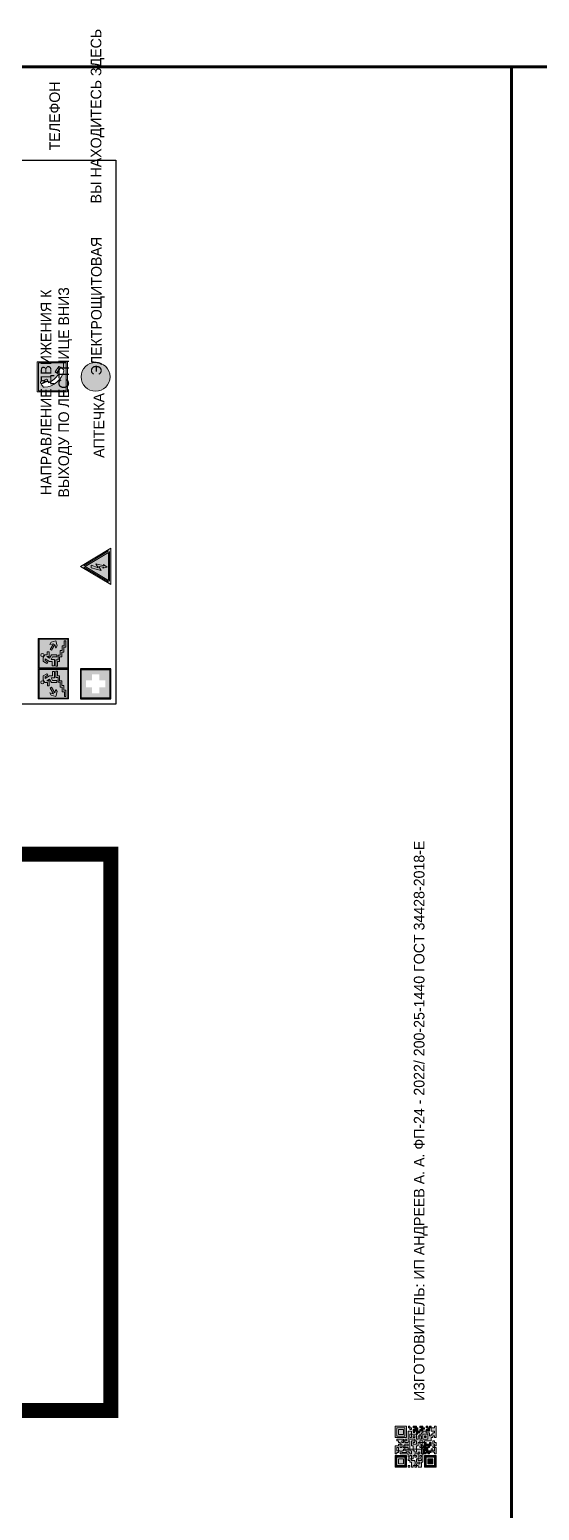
# Model space of a CAD drawing. Header units: millimetres. Extents: x 13810 to 67229, y 12374 to 21950.
# Drawn here: x 36532 to 36666.7, y 20286.1 to 20677.4 of the extents above; entities that cross this region are included whole.
import ezdxf

# ---------------------------------------------------------------- set-up
doc = ezdxf.new("R2010")
doc.units = ezdxf.units.MM
doc.styles.add('обычный', font='arial.ttf')

# ---------------------------------------------------------------- blocks, each defined once
blk = doc.blocks.new('QR')
at = {"lineweight": 0}
h = blk.add_hatch(color=256, dxfattribs=at)
h.dxf.hatch_style = 1
h.paths.add_polyline_path([(9241.16, 2687.38), (9242.01, 2687.38), (9242.01, 2687.83), (9241.59, 2687.83), (9241.59, 2688.68), (9239.45, 2688.68), (9239.45, 2688.25), (9239.86, 2688.25), (9239.86, 2687.83), (9240.29, 2687.83), (9240.29, 2688.25), (9241.16, 2688.25), (9241.16, 2687.83), (9240.29, 2687.83), (9240.29, 2687.38), (9239.45, 2687.38), (9239.45, 2685.22), (9238.57, 2685.22), (9238.57, 2684.8), (9239.02, 2684.8), (9239.02, 2684.37), (9238.13, 2684.37), (9238.13, 2683.92), (9239.02, 2683.92), (9239.02, 2683.5), (9239.44, 2683.5), (9239.44, 2682.64), (9239.87, 2682.64), (9239.87, 2682.18), (9239.44, 2682.18), (9239.44, 2682.64), (9238.13, 2682.64), (9238.13, 2681.76), (9237.71, 2681.76), (9237.71, 2682.64), (9238.13, 2682.64), (9238.13, 2683.07), (9237.27, 2683.07), (9237.27, 2683.51), (9237.71, 2683.51), (9237.71, 2684.37), (9238.13, 2684.37), (9238.13, 2685.22), (9237.71, 2685.22), (9237.71, 2684.8), (9237.28, 2684.8), (9237.28, 2684.38), (9235.98, 2684.38), (9235.98, 2683.92), (9236.4, 2683.92), (9236.4, 2683.49), (9236.84, 2683.49), (9236.84, 2683.07), (9236.4, 2683.07), (9236.4, 2682.64), (9235.98, 2682.64), (9235.98, 2681.76), (9237.29, 2681.76), (9237.29, 2681.33), (9239.43, 2681.33), (9239.43, 2681.76), (9240.74, 2681.76), (9240.74, 2683.05), (9239.87, 2683.05), (9239.87, 2683.5), (9240.29, 2683.5), (9240.29, 2683.91), (9240.74, 2683.91), (9240.74, 2684.81), (9240.29, 2684.81), (9240.29, 2684.79), (9240.29, 2684.37), (9239.45, 2684.37), (9239.45, 2684.8), (9239.87, 2684.8), (9239.87, 2685.21), (9240.74, 2685.21), (9240.74, 2686.1), (9240.29, 2686.1), (9240.29, 2685.64), (9239.86, 2685.64), (9239.86, 2686.95), (9240.29, 2686.95), (9240.29, 2686.52), (9240.74, 2686.52), (9240.74, 2686.1), (9241.16, 2686.1), (9241.16, 2686.53), (9241.59, 2686.53), (9241.59, 2686.1), (9242.02, 2686.1), (9242.02, 2685.21), (9241.59, 2685.21), (9241.59, 2686.1), (9241.16, 2686.1), (9241.16, 2685.21), (9240.74, 2685.21), (9240.74, 2684.81), (9242.89, 2684.81), (9242.89, 2685.22), (9242.47, 2685.22), (9242.47, 2686.11), (9242.89, 2686.11), (9242.89, 2686.52), (9242.46, 2686.52), (9242.46, 2686.95), (9242.89, 2686.95), (9242.89, 2686.52), (9243.32, 2686.52), (9243.32, 2688.26), (9242.9, 2688.26), (9242.9, 2687.83), (9242.47, 2687.83), (9242.47, 2687.38), (9242.01, 2687.38), (9242.01, 2686.94), (9241.16, 2686.94)])
h.paths.add_polyline_path([(9239.02, 2682.18), (9239.02, 2681.76), (9238.54, 2681.76), (9238.54, 2682.18)], flags=16)
h.paths.add_polyline_path([(9237.27, 2682.65), (9237.27, 2682.19), (9236.83, 2682.19), (9236.83, 2682.65)], flags=16)
h = blk.add_hatch(color=256, dxfattribs=at)
h.dxf.hatch_style = 1
h.paths.add_polyline_path([(9238.15, 2687.83), (9236.83, 2687.83), (9236.83, 2686.52), (9238.15, 2686.52)], flags=0)
h.paths.add_polyline_path([(9239.01, 2685.65), (9239.01, 2688.68), (9235.98, 2688.68), (9235.98, 2685.65)])
h.paths.add_polyline_path([(9236.41, 2686.1), (9236.41, 2688.26), (9238.56, 2688.26), (9238.56, 2686.1)], flags=16)
h.paths.add_polyline_path([(9236.83, 2686.52), (9236.83, 2687.83), (9238.15, 2687.83), (9238.15, 2686.52)], flags=0)
h = blk.add_hatch(color=256, dxfattribs=at)
h.dxf.hatch_style = 1
h.paths.add_polyline_path([(9238.15, 2686.52), (9238.15, 2687.83), (9236.83, 2687.83), (9236.83, 2686.52)])
h.paths.add_polyline_path([(9245.91, 2686.52), (9245.91, 2687.83), (9244.59, 2687.83), (9244.59, 2686.52)], flags=0)
h.paths.add_polyline_path([(9246.77, 2685.65), (9246.77, 2688.68), (9243.74, 2688.68), (9243.74, 2685.65)])
h.paths.add_polyline_path([(9244.17, 2686.1), (9244.17, 2688.26), (9246.32, 2688.26), (9246.32, 2686.1)], flags=16)
h.paths.add_polyline_path([(9244.59, 2686.52), (9244.59, 2687.83), (9245.91, 2687.83), (9245.91, 2686.52)], flags=0)
h = blk.add_hatch(color=256, dxfattribs=at)
h.dxf.hatch_style = 1
h.paths.add_polyline_path([(9243.32, 2686.11), (9242.89, 2686.11), (9242.89, 2685.64), (9243.32, 2685.64)])
h.paths.add_polyline_path([(9239.02, 2683.07), (9239.02, 2683.5), (9238.56, 2683.5), (9238.56, 2683.07)])
h.paths.add_polyline_path([(9236.4, 2684.8), (9236.4, 2685.22), (9235.98, 2685.22), (9235.98, 2684.8)])
h.paths.add_polyline_path([(9236.4, 2683.07), (9236.4, 2683.49), (9235.98, 2683.49), (9235.98, 2683.07)])
h = blk.add_hatch(color=256, dxfattribs=at)
h.dxf.hatch_style = 1
h.paths.add_polyline_path([(9240.75, 2681.76), (9240.75, 2681.35), (9241.17, 2681.35), (9241.17, 2681.76)])
h.paths.add_polyline_path([(9241.6, 2682.18), (9241.17, 2682.18), (9241.17, 2681.76), (9241.6, 2681.76)])
h.paths.add_polyline_path([(9242.47, 2681.34), (9242.47, 2682.19), (9242.02, 2682.19), (9242.02, 2681.76), (9241.6, 2681.76), (9241.6, 2681.34)])
h.paths.add_polyline_path([(9239.87, 2678.3), (9239.44, 2678.3), (9239.44, 2677.89), (9241.17, 2677.89), (9241.17, 2678.3), (9240.28, 2678.3), (9240.28, 2678.73), (9239.87, 2678.73)])
h.paths.add_polyline_path([(9240.75, 2678.73), (9240.75, 2679.19), (9240.28, 2679.19), (9240.28, 2678.73)])
h.paths.add_polyline_path([(9241.6, 2678.73), (9241.17, 2678.73), (9241.17, 2678.3), (9241.6, 2678.3)])
h.paths.add_polyline_path([(9242.02, 2678.3), (9241.6, 2678.3), (9241.6, 2677.89), (9242.48, 2677.89), (9242.48, 2678.31), (9242.9, 2678.31), (9242.9, 2678.73), (9242.02, 2678.73)])
h.paths.add_polyline_path([(9246.36, 2684.37), (9246.36, 2684.79), (9245.93, 2684.79), (9245.93, 2684.37)])
h.paths.add_polyline_path([(9246.78, 2685.2), (9246.36, 2685.2), (9246.36, 2684.79), (9246.78, 2684.79)])
h.paths.add_polyline_path([(9245.91, 2687.83), (9244.59, 2687.83), (9244.59, 2686.52), (9245.91, 2686.52)])
h = blk.add_hatch(color=256, dxfattribs=at)
h.dxf.hatch_style = 1
h.paths.add_polyline_path([(9243.32, 2682.64), (9243.32, 2683.07), (9244.62, 2683.07), (9244.62, 2684.37), (9243.74, 2684.37), (9243.74, 2684.8), (9244.62, 2684.8), (9244.62, 2684.37), (9245.48, 2684.37), (9245.48, 2685.22), (9243.32, 2685.22), (9243.32, 2683.5), (9242.89, 2683.5), (9242.89, 2683.06), (9242.01, 2683.06), (9242.01, 2683.91), (9242.47, 2683.91), (9242.47, 2683.5), (9242.89, 2683.5), (9242.89, 2684.38), (9241.59, 2684.38), (9241.59, 2683.91), (9240.74, 2683.91), (9240.74, 2683.05), (9241.59, 2683.05), (9241.59, 2682.64), (9242.47, 2682.64), (9242.47, 2682.19), (9242.91, 2682.19), (9242.91, 2681.34), (9242.48, 2681.34), (9242.48, 2680.91), (9242.91, 2680.91), (9242.91, 2679.17), (9243.75, 2679.17), (9243.75, 2678.73), (9244.2, 2678.73), (9244.2, 2678.3), (9243.75, 2678.3), (9243.75, 2677.88), (9246.78, 2677.88), (9246.78, 2678.3), (9246.35, 2678.3), (9246.35, 2679.19), (9245.48, 2679.19), (9245.48, 2678.31), (9245.05, 2678.31), (9245.05, 2678.73), (9244.62, 2678.73), (9244.62, 2679.19), (9244.2, 2679.19), (9244.2, 2679.61), (9245.05, 2679.61), (9245.05, 2680.46), (9245.48, 2680.46), (9245.48, 2681.34), (9245.04, 2681.34), (9245.04, 2681.76), (9244.63, 2681.76), (9244.63, 2682.19), (9244.21, 2682.19), (9244.21, 2681.76), (9243.32, 2681.76), (9243.32, 2682.19), (9244.21, 2682.19), (9244.21, 2682.64)])
h.paths.add_polyline_path([(9243.75, 2683.49), (9243.75, 2683.92), (9244.21, 2683.92), (9244.21, 2683.49)], flags=16)
h.paths.add_polyline_path([(9243.32, 2681.34), (9244.63, 2681.34), (9244.63, 2680.04), (9243.32, 2680.04)], flags=16)
h.paths.add_polyline_path([(9243.76, 2680.89), (9244.18, 2680.89), (9244.18, 2680.48), (9243.76, 2680.48)], flags=0)
h = blk.add_hatch(color=256, dxfattribs=at)
h.dxf.hatch_style = 1
h.paths.add_polyline_path([(9235.98, 2680.9), (9235.98, 2677.86), (9239.02, 2677.86), (9239.02, 2680.9)])
h.paths.add_polyline_path([(9238.57, 2680.48), (9238.57, 2678.32), (9236.41, 2678.32), (9236.41, 2680.48)], flags=16)
h.paths.add_polyline_path([(9238.15, 2680.05), (9238.15, 2678.74), (9236.83, 2678.74), (9236.83, 2680.05)], flags=0)
h = blk.add_hatch(color=256, dxfattribs=at)
h.dxf.hatch_style = 1
h.paths.add_polyline_path([(9242.02, 2680.46), (9242.48, 2680.46), (9242.48, 2680.91), (9241.58, 2680.91), (9241.58, 2681.35), (9241.17, 2681.35), (9241.17, 2680.91), (9240.75, 2680.91), (9240.75, 2681.33), (9239.43, 2681.33), (9239.43, 2680.46), (9239.86, 2680.46), (9239.86, 2680.92), (9240.3, 2680.92), (9240.3, 2680.46), (9239.86, 2680.46), (9239.86, 2680.04), (9239.44, 2680.04), (9239.44, 2679.62), (9239.86, 2679.62), (9239.86, 2679.19), (9240.29, 2679.19), (9240.29, 2680.03), (9241.18, 2680.03), (9241.18, 2680.47), (9241.6, 2680.47), (9241.6, 2680.03), (9241.18, 2680.03), (9241.18, 2679.61), (9241.6, 2679.61), (9241.6, 2679.19), (9242.47, 2679.19), (9242.47, 2679.6), (9242.02, 2679.6)])
h = blk.add_hatch(color=256, dxfattribs=at)
h.dxf.hatch_style = 1
h.paths.add_polyline_path([(9244.18, 2680.48), (9244.18, 2680.89), (9243.76, 2680.89), (9243.76, 2680.48)])
h = blk.add_hatch(color=256, dxfattribs=at)
h.dxf.hatch_style = 1
h.paths.add_polyline_path([(9246.36, 2683.07), (9246.78, 2683.07), (9246.78, 2683.92), (9246.36, 2683.92), (9246.36, 2683.49), (9245.92, 2683.49), (9245.92, 2683.92), (9245.06, 2683.92), (9245.06, 2683.49), (9245.48, 2683.49), (9245.48, 2683.07), (9244.62, 2683.07), (9244.62, 2682.65), (9245.05, 2682.65), (9245.05, 2682.18), (9245.48, 2682.18), (9245.48, 2682.65), (9246.36, 2682.65)])
h.paths.add_polyline_path([(9246.78, 2682.18), (9246.36, 2682.18), (9246.36, 2681.75), (9245.92, 2681.75), (9245.92, 2682.18), (9245.48, 2682.18), (9245.48, 2681.34), (9245.48, 2681.34), (9245.94, 2681.34), (9245.94, 2680.91), (9246.36, 2680.91), (9246.36, 2681.34), (9246.78, 2681.34)])
h = blk.add_hatch(color=256, dxfattribs=at)
h.dxf.hatch_style = 1
h.paths.add_polyline_path([(9238.15, 2680.05), (9236.83, 2680.05), (9236.83, 2678.74), (9238.15, 2678.74)])
h = blk.add_hatch(color=256, dxfattribs=at)
h.dxf.hatch_style = 1
h.paths.add_polyline_path([(9245.93, 2680.04), (9245.93, 2680.46), (9245.48, 2680.46), (9245.48, 2679.62), (9246.35, 2679.62), (9246.35, 2680.04)])
h.paths.add_polyline_path([(9246.78, 2680.04), (9246.78, 2680.46), (9246.35, 2680.46), (9246.35, 2680.04)])
h.paths.add_polyline_path([(9246.78, 2679.18), (9246.78, 2679.62), (9246.35, 2679.62), (9246.35, 2679.18)])
for points in [[(9237.71, 2685.22), (9238.13, 2685.22), (9238.13, 2684.37), (9237.71, 2684.37), (9237.71, 2683.51), (9237.27, 2683.51), (9237.27, 2683.07), (9238.13, 2683.07), (9238.13, 2682.64), (9237.71, 2682.64), (9237.71, 2681.76), (9238.13, 2681.76), (9238.13, 2682.64), (9239.44, 2682.64), (9239.44, 2683.5), (9239.02, 2683.5), (9239.02, 2683.07), (9238.56, 2683.07), (9238.56, 2683.5), (9239.02, 2683.5), (9239.02, 2683.92), (9238.13, 2683.92), (9238.13, 2684.37), (9239.02, 2684.37), (9239.02, 2684.8), (9238.57, 2684.8), (9238.57, 2685.22), (9239.45, 2685.22), (9239.45, 2687.38), (9240.29, 2687.38), (9240.29, 2687.83), (9239.86, 2687.83), (9239.86, 2688.25), (9239.45, 2688.25), (9239.45, 2688.68), (9241.59, 2688.68), (9241.59, 2687.83), (9242.01, 2687.83), (9242.01, 2687.38), (9242.47, 2687.38), (9242.47, 2687.83), (9242.9, 2687.83), (9242.9, 2688.26), (9243.32, 2688.26), (9243.32, 2686.52), (9242.89, 2686.52), (9242.89, 2686.11), (9243.32, 2686.11), (9243.32, 2685.64), (9242.89, 2685.64), (9242.89, 2686.11), (9242.47, 2686.11), (9242.47, 2685.22), (9242.89, 2685.22), (9242.89, 2684.81), (9240.74, 2684.81), (9240.74, 2683.91), (9241.59, 2683.91), (9241.59, 2684.38), (9242.89, 2684.38), (9242.89, 2683.5), (9242.47, 2683.5), (9242.47, 2683.91), (9242.01, 2683.91), (9242.01, 2683.06), (9242.89, 2683.06), (9242.89, 2683.5), (9243.32, 2683.5), (9243.32, 2685.22), (9245.48, 2685.22), (9245.48, 2684.37), (9244.62, 2684.37), (9244.62, 2683.07), (9245.48, 2683.07), (9245.48, 2683.49), (9245.06, 2683.49), (9245.06, 2683.92), (9245.92, 2683.92), (9245.92, 2683.49), (9246.36, 2683.49), (9246.36, 2683.92), (9246.78, 2683.92), (9246.78, 2683.07), (9246.36, 2683.07), (9246.36, 2682.65), (9245.48, 2682.65), (9245.48, 2682.18), (9245.92, 2682.18), (9245.92, 2681.75), (9246.36, 2681.75), (9246.36, 2682.18), (9246.78, 2682.18), (9246.78, 2681.34), (9246.36, 2681.34), (9246.36, 2680.91), (9245.94, 2680.91), (9245.94, 2681.34), (9245.48, 2681.34), (9245.48, 2680.46), (9245.93, 2680.46), (9245.93, 2680.04), (9246.35, 2680.04), (9246.35, 2680.46), (9246.78, 2680.46), (9246.78, 2680.04), (9246.78, 2680.04), (9246.35, 2680.04), (9246.35, 2679.62), (9246.78, 2679.62), (9246.78, 2679.18), (9246.35, 2679.18), (9246.35, 2678.3), (9246.78, 2678.3), (9246.78, 2677.88), (9243.75, 2677.88), (9243.75, 2678.3), (9244.2, 2678.3), (9244.2, 2678.73), (9243.75, 2678.73), (9243.75, 2679.17), (9242.91, 2679.17), (9242.91, 2680.91), (9242.48, 2680.91), (9242.48, 2680.46), (9242.02, 2680.46), (9242.02, 2679.6), (9242.47, 2679.6), (9242.47, 2679.19), (9241.6, 2679.19), (9241.6, 2679.61), (9241.18, 2679.61), (9241.18, 2680.03), (9240.29, 2680.03), (9240.29, 2679.19), (9240.75, 2679.19), (9240.75, 2678.73), (9240.28, 2678.73), (9240.28, 2678.3), (9241.17, 2678.3), (9241.17, 2678.73), (9241.6, 2678.73), (9241.6, 2678.3), (9242.02, 2678.3), (9242.02, 2678.73), (9242.9, 2678.73), (9242.9, 2678.31), (9242.48, 2678.31), (9242.48, 2677.89), (9241.6, 2677.89), (9241.6, 2678.3), (9241.17, 2678.3), (9241.17, 2677.89), (9239.44, 2677.89), (9239.44, 2678.3), (9239.87, 2678.3), (9239.87, 2678.73), (9240.28, 2678.73), (9240.28, 2679.19), (9240.29, 2679.19), (9239.86, 2679.19), (9239.86, 2679.62), (9239.44, 2679.62), (9239.44, 2680.04), (9239.86, 2680.04), (9239.86, 2680.46), (9239.43, 2680.46), (9239.43, 2681.33), (9237.29, 2681.33), (9237.29, 2681.76), (9235.98, 2681.76), (9235.98, 2682.64), (9236.4, 2682.64), (9236.4, 2683.07), (9235.98, 2683.07), (9235.98, 2683.49), (9236.4, 2683.49), (9236.4, 2683.92), (9235.98, 2683.92), (9235.98, 2684.38), (9237.28, 2684.38), (9237.28, 2684.8), (9237.71, 2684.8), (9237.71, 2685.22), (9237.92, 2685.22)], [(9240.74, 2685.21), (9239.87, 2685.21), (9239.87, 2684.8), (9239.45, 2684.8), (9239.45, 2684.37), (9240.29, 2684.37), (9240.29, 2684.79), (9240.29, 2684.81), (9240.74, 2684.81), (9240.74, 2685.21), (9239.87, 2685.21)], [(9240.74, 2686.1), (9240.74, 2686.52), (9240.29, 2686.52), (9240.29, 2686.95), (9239.86, 2686.95), (9239.86, 2685.64), (9240.29, 2685.64), (9240.29, 2686.1), (9240.74, 2686.1), (9240.74, 2686.52)], [(9244.62, 2684.37), (9244.62, 2684.8), (9243.74, 2684.8), (9243.74, 2684.37), (9244.62, 2684.37)], [(9240.74, 2683.05), (9240.74, 2681.76), (9239.43, 2681.76), (9239.43, 2681.33), (9240.75, 2681.33), (9240.75, 2681.35), (9240.75, 2680.91), (9241.17, 2680.91), (9241.17, 2681.35), (9241.58, 2681.35), (9241.58, 2680.91), (9242.48, 2680.91), (9242.48, 2681.34), (9242.91, 2681.34), (9242.91, 2682.19), (9242.47, 2682.19), (9242.47, 2682.64), (9241.59, 2682.64), (9241.59, 2683.05), (9240.74, 2683.05)], [(9239.86, 2680.46), (9239.86, 2680.92), (9240.3, 2680.92), (9240.3, 2680.46), (9239.86, 2680.46)], [(9240.74, 2683.91), (9240.29, 2683.91), (9240.29, 2683.5), (9239.87, 2683.5), (9239.87, 2683.05), (9240.74, 2683.05), (9240.74, 2683.91)], [(9241.6, 2681.76), (9242.02, 2681.76), (9242.02, 2682.19), (9242.47, 2682.19), (9242.47, 2681.34), (9241.6, 2681.34), (9241.6, 2681.76)], [(9244.62, 2683.07), (9243.32, 2683.07), (9243.32, 2682.64), (9244.21, 2682.64), (9244.21, 2682.19), (9243.32, 2682.19), (9243.32, 2681.76), (9244.21, 2681.76), (9244.21, 2682.19), (9244.63, 2682.19), (9244.63, 2681.76), (9245.04, 2681.76), (9245.04, 2681.34), (9245.48, 2681.34)], [(9245.48, 2682.18), (9245.05, 2682.18), (9245.05, 2682.65), (9244.62, 2682.65), (9244.62, 2683.07)], [(9245.48, 2682.18), (9245.48, 2681.34)], [(9245.48, 2680.46), (9245.05, 2680.46), (9245.05, 2679.61), (9244.2, 2679.61), (9244.2, 2679.19), (9244.62, 2679.19), (9244.62, 2678.73), (9245.05, 2678.73), (9245.05, 2678.31), (9245.48, 2678.31), (9245.48, 2679.19), (9246.35, 2679.19), (9246.35, 2679.07)], [(9246.35, 2679.62), (9245.48, 2679.62), (9245.48, 2680.46)], [(9245.48, 2680.46), (9245.48, 2679.62), (9246.35, 2679.62), (9246.35, 2680.04), (9245.93, 2680.04), (9245.93, 2680.46), (9245.48, 2680.46), (9245.48, 2679.62)], [(9246.35, 2679.62), (9246.35, 2679.18)]]:
    blk.add_lwpolyline(points, dxfattribs=at)
for points in [[(9235.98, 2685.65), (9239.01, 2685.65), (9239.01, 2688.68), (9235.98, 2688.68)], [(9243.74, 2685.65), (9246.77, 2685.65), (9246.77, 2688.68), (9243.74, 2688.68)], [(9235.98, 2684.8), (9236.4, 2684.8), (9236.4, 2685.22), (9235.98, 2685.22)], [(9236.41, 2688.26), (9238.56, 2688.26), (9238.56, 2686.1), (9236.41, 2686.1)], [(9236.83, 2687.83), (9238.15, 2687.83), (9238.15, 2686.52), (9236.83, 2686.52)], [(9240.29, 2687.83), (9241.16, 2687.83), (9241.16, 2688.25), (9240.29, 2688.25)], [(9240.29, 2688.25), (9241.16, 2688.25), (9241.16, 2687.83), (9240.29, 2687.83)], [(9241.16, 2686.1), (9240.74, 2686.1), (9240.74, 2685.21), (9241.16, 2685.21)], [(9242.01, 2687.38), (9241.16, 2687.38), (9241.16, 2686.94), (9242.01, 2686.94)], [(9241.16, 2687.38), (9242.01, 2687.38), (9242.01, 2686.94), (9241.16, 2686.94)], [(9241.16, 2686.53), (9241.59, 2686.53), (9241.59, 2686.1), (9241.16, 2686.1)], [(9241.59, 2686.1), (9242.02, 2686.1), (9242.02, 2685.21), (9241.59, 2685.21)], [(9242.89, 2686.52), (9242.46, 2686.52), (9242.46, 2686.95), (9242.89, 2686.95)], [(9244.17, 2688.26), (9246.32, 2688.26), (9246.32, 2686.1), (9244.17, 2686.1)], [(9244.59, 2687.83), (9245.91, 2687.83), (9245.91, 2686.52), (9244.59, 2686.52)], [(9245.93, 2684.79), (9246.36, 2684.79), (9246.36, 2684.37), (9245.93, 2684.37)], [(9246.36, 2685.2), (9246.78, 2685.2), (9246.78, 2684.79), (9246.36, 2684.79)], [(9235.98, 2677.86), (9239.02, 2677.86), (9239.02, 2680.9), (9235.98, 2680.9)], [(9236.4, 2683.07), (9236.84, 2683.07), (9236.84, 2683.49), (9236.4, 2683.49)], [(9236.83, 2682.19), (9237.27, 2682.19), (9237.27, 2682.65), (9236.83, 2682.65)], [(9238.54, 2682.18), (9239.02, 2682.18), (9239.02, 2681.76), (9238.54, 2681.76)], [(9239.44, 2682.64), (9239.87, 2682.64), (9239.87, 2682.18), (9239.44, 2682.18)], [(9240.75, 2681.76), (9241.17, 2681.76), (9241.17, 2681.35), (9240.75, 2681.35)], [(9241.17, 2682.18), (9241.6, 2682.18), (9241.6, 2681.76), (9241.17, 2681.76)], [(9243.32, 2680.04), (9244.63, 2680.04), (9244.63, 2681.34), (9243.32, 2681.34)], [(9243.75, 2683.92), (9244.21, 2683.92), (9244.21, 2683.49), (9243.75, 2683.49)], [(9243.76, 2680.89), (9244.18, 2680.89), (9244.18, 2680.48), (9243.76, 2680.48)], [(9236.41, 2680.48), (9238.57, 2680.48), (9238.57, 2678.32), (9236.41, 2678.32)], [(9236.83, 2680.05), (9238.15, 2680.05), (9238.15, 2678.74), (9236.83, 2678.74)], [(9241.18, 2680.03), (9241.6, 2680.03), (9241.6, 2680.47), (9241.18, 2680.47)]]:
    blk.add_lwpolyline(points, close=True, dxfattribs=at)
blk = doc.blocks.new('A$C3E6D3DDE')
at = {"lineweight": 5}
h = blk.add_hatch(color=40, dxfattribs=at)
h.paths.add_polyline_path([(24.1, 1.45), (16.46, -11.35), (31.74, -11.35)])
h.paths.add_polyline_path([(24.09, -0.46), (30.03, -10.41), (18.14, -10.41)], flags=16)
h.paths.add_polyline_path([(24.54, -3.08), (23.41, -6.02), (25.13, -5.01), (24.33, -8.5), (24.82, -8.27), (23.79, -9.86), (23.4, -8.04), (23.8, -8.43), (24.04, -6.29), (22.39, -7.25), (23.44, -3.08)], flags=0)
h = blk.add_hatch(color=256, dxfattribs=at)
h.paths.add_polyline_path([(24.37, 0.03, 0.567511), (23.82, 0.03), (17.59, -10.4, 0.582454), (17.86, -10.88), (30.32, -10.88, 0.582149), (30.6, -10.4)])
h.paths.add_polyline_path([(24.09, -0.46), (18.14, -10.41), (30.03, -10.41)], flags=16)
h.paths.add_polyline_path([(24.54, -3.08), (23.41, -6.02), (25.13, -5.01), (24.33, -8.5), (24.82, -8.27), (23.79, -9.86), (23.4, -8.04), (23.8, -8.43), (24.04, -6.29), (22.39, -7.25), (23.44, -3.08)], flags=0)
h = blk.add_hatch(color=40, dxfattribs=at)
h.paths.add_polyline_path([(24.09, -0.46), (18.14, -10.41), (30.03, -10.41)])
h.paths.add_polyline_path([(24.82, -8.27), (23.79, -9.86), (23.4, -8.04), (23.8, -8.43), (24.04, -6.29), (22.39, -7.25), (23.44, -3.08), (24.54, -3.08), (23.41, -6.02), (25.13, -5.01), (24.33, -8.5)], flags=16)
at = {"color": 40, "lineweight": 5}
for p, q in [((16.46, -11.35), (24.1, 1.45)), ((24.1, 1.45), (31.74, -11.35))]:
    blk.add_line(p, q, dxfattribs=at)
at = {"lineweight": 5}
for p, q in [((17.59, -10.4), (23.82, 0.03)), ((24.37, 0.03), (30.6, -10.4)), ((18.14, -10.41), (24.09, -0.46)), ((23.44, -3.08), (22.39, -7.25)), ((23.41, -6.02), (24.54, -3.08)), ((25.13, -5.01), (23.41, -6.02)), ((24.54, -3.08), (23.44, -3.08)), ((24.09, -0.46), (30.03, -10.41)), ((24.33, -8.5), (25.13, -5.01)), ((17.86, -10.88), (30.32, -10.88)), ((18.14, -10.41), (30.03, -10.41)), ((22.39, -7.25), (24.04, -6.29)), ((23.8, -8.43), (23.4, -8.04)), ((23.4, -8.04), (23.79, -9.86)), ((23.79, -9.86), (24.82, -8.27)), ((24.04, -6.29), (23.8, -8.43)), ((24.82, -8.27), (24.33, -8.5))]:
    blk.add_line(p, q, dxfattribs=at)
at = {"color": 50, "lineweight": 5}
blk.add_line((31.74, -11.35), (16.46, -11.35), dxfattribs=at)
blk = doc.blocks.new('A$C18900ED3')
h = blk.add_hatch(color=126)
h.paths.add_polyline_path([(-0.18, -0.18), (-7.02, -0.18), (-7.02, -7.02), (-0.18, -7.02)])
h.paths.add_polyline_path([(-5.89, -4.46), (-5.89, -2.77), (-4.46, -2.77), (-4.46, -1.31), (-2.77, -1.31), (-2.77, -2.77), (-1.33, -2.77), (-1.33, -4.46), (-2.77, -4.46), (-2.77, -5.89), (-4.46, -5.89), (-4.46, -4.46)], flags=16)
at = {"color": 126}
for p, q in [((-7.2, 0), (-7.2, -7.2)), ((0, 0), (-7.2, 0)), ((0, -7.2), (0, 0)), ((-7.02, -7.02), (-7.02, -0.18)), ((-7.02, -0.18), (-0.18, -0.18)), ((-0.18, -0.18), (-0.18, -7.02)), ((-0.18, -7.02), (-7.02, -7.02)), ((-7.2, -7.2), (0, -7.2))]:
    blk.add_line(p, q, dxfattribs=at)
blk = doc.blocks.new('A$C7B8C2D5B')
at = {"lineweight": 0}
h = blk.add_hatch(color=5, dxfattribs=at)
h.dxf.hatch_style = 1
h.paths.add_polyline_path([(1.4, -3.02, 1), (-2.11, -3.02, 1)])
at = {"color": 5, "lineweight": 0}
blk.add_circle((-0.36, -3.02), 1.75, dxfattribs=at)
blk = doc.blocks.new('A$C456E1F9C')
at = {"lineweight": 5}
h = blk.add_hatch(color=242, dxfattribs=at)
h.paths.add_polyline_path([(0.51, -1.47), (0.51, -13.26), (12.29, -13.26), (12.29, -1.47)])
h.paths.add_polyline_path([(5.42, -4.95, -0.254479), (4.78, -5.4), (3.52, -2.53, -0.209735), (4.23, -2.4)], flags=16)
h.paths.add_polyline_path([(8.53, -8.6), (10.87, -10.17), (10.54, -10.76), (8.03, -9.13, -0.192251)], flags=16)
h.paths.add_polyline_path([(4.61, -5.49, 0.005518), (3.87, -5.72, 0.128647), (7.49, -10.01, 0.00809), (7.83, -9.33), (10.47, -10.97, -0.16736), (8.99, -12.25, -0.327862), (1.95, -3.95, -0.166952), (3.36, -2.62)], flags=16)
at = {"color": 242, "lineweight": 5}
for p, q in [((0, -13.77), (0, -0.97)), ((12.8, -0.97), (0, -0.97)), ((4.61, -5.49), (3.36, -2.62)), ((3.52, -2.53), (4.78, -5.4)), ((4.23, -2.4), (5.42, -4.95)), ((12.8, -13.77), (12.8, -0.97)), ((7.83, -9.33), (10.47, -10.97)), ((8.03, -9.13), (10.54, -10.76)), ((10.81, -10.12), (8.53, -8.6)), ((10.54, -10.76), (10.8, -10.3)), ((10.8, -10.3), (10.81, -10.12)), ((0, -13.77), (12.8, -13.77))]:
    blk.add_line(p, q, dxfattribs=at)
blk.add_lwpolyline([(0.51, -1.47), (12.29, -1.47), (12.29, -13.26), (0.51, -13.26)], close=True, dxfattribs=at)
for centre, radius, start, end in [((4.59, -5.34), 2.99, 114.28453, 152.19739), ((11.12, -3.31), 9.19, 183.99153, 256.60086), ((4.02, -3.27), 0.891, 76.32839, 123.70924), ((14.98, -39.1), 35.17, 107.14873, 108.41345), ((13.86, -0.94), 11.08, 205.55365, 234.87622), ((4.68, -4.59), 0.824, 276.9621, 334.07228), ((-13.31, 0.8), 23.44, 332.54871, 334.40268), ((8.94, -9.5), 0.989, 114.40924, 157.93883), ((7.87, -9.46), 3, 291.92908, 329.9329)]:
    blk.add_arc(centre, radius, start, end, dxfattribs=at)
blk = doc.blocks.new('вниз 3')
at = {"lineweight": 0, "true_color": 0xffffff}
h = blk.add_hatch(color=7, dxfattribs=at)
h.dxf.hatch_style = 1
h.paths.add_polyline_path([(40997.5, -4475.69), (40997.25, -4475.28), (40995.76, -4476.15), (40995.97, -4475.23), (40995.39, -4475.56), (40995.05, -4476.83), (40996.33, -4477.17), (40996.91, -4476.83), (40996, -4476.55)], flags=0)
h.paths.add_polyline_path([(40999.81, -4473.95), (41000.22, -4473.95), (41000.64, -4474.67), (41001.03, -4474.43), (41000.46, -4473.49), (41000.42, -4473.49), (40999.43, -4473.49), (40998.68, -4473.92), (40998.68, -4474.57), (40997.88, -4474.57), (40997.88, -4475), (40999.14, -4475), (40999.14, -4474.43), (40999.14, -4474.38), (40999.59, -4475.15), (40998.72, -4475.67), (40998.72, -4477.06), (40999.24, -4477.06), (40999.24, -4475.96), (40999.95, -4475.56), (40999.95, -4476.43), (41001.61, -4476.43), (41001.61, -4475.88), (41000.47, -4475.88), (41000.47, -4475.12)], flags=0)
h.paths.add_polyline_path([(40999.2, -4473.24, 1), (40998.35, -4473.24, 1)], flags=0)
h.paths.add_polyline_path([(41000.46, -4477.26), (41001.69, -4477.26), (41001.69, -4476.84), (41000.03, -4476.84), (41000.03, -4477.39), (40998.78, -4477.39), (40998.78, -4477.95), (40997.53, -4477.95), (40997.53, -4478.5), (40996.29, -4478.5), (40996.29, -4479.06), (40995.05, -4479.06), (40995.05, -4479.48), (40995.29, -4479.48), (40996.72, -4479.48), (40996.72, -4478.92), (40997.97, -4478.92), (40997.97, -4478.36), (40999.2, -4478.36), (40999.2, -4477.81), (41000.46, -4477.81)], flags=0)
h.paths.add_polyline_path([(41002.37, -4472.17), (40994.37, -4472.17), (40994.37, -4480.17), (41002.37, -4480.17)])
h.paths.add_polyline_path([(41002.16, -4479.96), (40994.57, -4479.96), (40994.57, -4472.37), (41002.16, -4472.37)], flags=16)
h.paths.add_polyline_path([(41001.61, -4475.88), (41001.61, -4476.43), (40999.95, -4476.43), (40999.95, -4475.56), (40999.24, -4475.96), (40999.24, -4477.06), (40998.72, -4477.06), (40998.72, -4475.67), (40999.59, -4475.15), (40999.14, -4474.38), (40999.14, -4474.43), (40999.14, -4475), (40997.88, -4475), (40997.88, -4474.57), (40998.68, -4474.57), (40998.68, -4473.92), (40999.43, -4473.49), (41000.42, -4473.49), (41000.46, -4473.49), (41001.03, -4474.43), (41000.64, -4474.67), (41000.22, -4473.95), (40999.81, -4473.95), (41000.47, -4475.12), (41000.47, -4475.88)], flags=0)
h.paths.add_polyline_path([(41001.69, -4476.84), (41001.69, -4477.26), (41000.46, -4477.26), (41000.46, -4477.81), (40999.2, -4477.81), (40999.2, -4478.36), (40997.97, -4478.36), (40997.97, -4478.92), (40996.72, -4478.92), (40996.72, -4479.48), (40995.05, -4479.48), (40995.05, -4479.06), (40996.29, -4479.06), (40996.29, -4478.5), (40997.53, -4478.5), (40997.53, -4477.95), (40998.78, -4477.95), (40998.78, -4477.39), (41000.03, -4477.39), (41000.03, -4476.84)], flags=0)
h.paths.add_polyline_path([(40998.35, -4473.24, -1), (40999.2, -4473.24, -1)], flags=0)
h.paths.add_polyline_path([(40997.5, -4475.69), (40996, -4476.55), (40996.91, -4476.83), (40996.33, -4477.17), (40995.05, -4476.83), (40995.39, -4475.56), (40995.97, -4475.23), (40995.76, -4476.15), (40997.25, -4475.28)], flags=0)
at = {"lineweight": 0}
h = blk.add_hatch(color=126, dxfattribs=at)
h.dxf.hatch_style = 1
h.paths.add_polyline_path([(41002.16, -4472.37), (40994.57, -4472.37), (40994.57, -4479.96), (41002.16, -4479.96)])
h.paths.add_polyline_path([(40995.97, -4475.23), (40995.76, -4476.15), (40997.25, -4475.28), (40997.5, -4475.69), (40996, -4476.55), (40996.91, -4476.83), (40996.33, -4477.17), (40995.05, -4476.83), (40995.39, -4475.56)], flags=16)
h.paths.add_polyline_path([(40997.88, -4474.57), (40998.68, -4474.57), (40998.68, -4473.92), (40999.43, -4473.49), (41000.42, -4473.49), (41000.46, -4473.49), (41001.03, -4474.43), (41000.64, -4474.67), (41000.22, -4473.95), (40999.81, -4473.95), (41000.47, -4475.12), (41000.47, -4475.88), (41001.61, -4475.88), (41001.61, -4476.43), (40999.95, -4476.43), (40999.95, -4475.56), (40999.24, -4475.96), (40999.24, -4477.06), (40998.72, -4477.06), (40998.72, -4475.67), (40999.59, -4475.15), (40999.14, -4474.38), (40999.14, -4474.43), (40999.14, -4475), (40997.88, -4475)], flags=16)
h.paths.add_polyline_path([(40998.35, -4473.24, -1), (40999.2, -4473.24, -1)], flags=16)
h.paths.add_polyline_path([(40997.53, -4477.95), (40998.78, -4477.95), (40998.78, -4477.39), (41000.03, -4477.39), (41000.03, -4476.84), (41001.69, -4476.84), (41001.69, -4477.26), (41000.46, -4477.26), (41000.46, -4477.81), (40999.2, -4477.81), (40999.2, -4478.36), (40997.97, -4478.36), (40997.97, -4478.92), (40996.72, -4478.92), (40996.72, -4479.48), (40995.05, -4479.48), (40995.05, -4479.06), (40996.29, -4479.06), (40996.29, -4478.5), (40997.53, -4478.5)], flags=16)
at = {"lineweight": 0, "true_color": 0xffffff}
h = blk.add_hatch(color=7, dxfattribs=at)
h.dxf.hatch_style = 1
h.paths.add_polyline_path([(40999.2, -4473.24, 1), (40998.35, -4473.24, 1)])
h.paths.add_polyline_path([(40999.81, -4473.95), (41000.22, -4473.95), (41000.64, -4474.67), (41001.03, -4474.43), (41000.46, -4473.49), (41000.42, -4473.49), (40999.43, -4473.49), (40998.68, -4473.92), (40998.68, -4474.57), (40997.88, -4474.57), (40997.88, -4475), (40999.14, -4475), (40999.14, -4474.43), (40999.14, -4474.38), (40999.59, -4475.15), (40998.72, -4475.67), (40998.72, -4477.06), (40999.24, -4477.06), (40999.24, -4475.96), (40999.95, -4475.56), (40999.95, -4476.43), (41001.61, -4476.43), (41001.61, -4475.88), (41000.47, -4475.88), (41000.47, -4475.12)])
h.paths.add_polyline_path([(40999.2, -4477.81), (41000.46, -4477.81), (41000.46, -4477.26), (41001.69, -4477.26), (41001.69, -4476.84), (41000.03, -4476.84), (41000.03, -4477.39), (40998.78, -4477.39), (40998.78, -4477.95), (40997.53, -4477.95), (40997.53, -4478.5), (40996.29, -4478.5), (40996.29, -4479.06), (40995.05, -4479.06), (40995.05, -4479.48), (40995.29, -4479.48), (40996.72, -4479.48), (40996.72, -4478.92), (40997.97, -4478.92), (40997.97, -4478.36), (40999.2, -4478.36)])
h.paths.add_polyline_path([(40997.5, -4475.69), (40997.25, -4475.28), (40995.76, -4476.15), (40995.97, -4475.23), (40995.39, -4475.56), (40995.05, -4476.83), (40996.33, -4477.17), (40996.91, -4476.83), (40996, -4476.55)])
at = {"color": 126, "lineweight": 0}
for points in [[(40994.37, -4472.17), (41002.37, -4472.17), (41002.37, -4480.17), (40994.37, -4480.17)], [(40994.57, -4472.37), (41002.16, -4472.37), (41002.16, -4479.96), (40994.57, -4479.96)]]:
    blk.add_lwpolyline(points, close=True, dxfattribs=at)
for points in [[(40995.05, -4476.83), (40995.39, -4475.56), (40995.97, -4475.23), (40995.76, -4476.15), (40997.25, -4475.28), (40997.5, -4475.69), (40996, -4476.55), (40996.91, -4476.83), (40996.33, -4477.17), (40995.05, -4476.83)], [(40995.29, -4479.48), (40995.05, -4479.48), (40995.05, -4479.06), (40996.29, -4479.06), (40996.29, -4478.5), (40997.53, -4478.5), (40997.53, -4477.95), (40998.78, -4477.95), (40998.78, -4477.39), (41000.03, -4477.39), (41000.03, -4476.84), (41001.69, -4476.84), (41001.69, -4477.26), (41000.46, -4477.26), (41000.46, -4477.81), (40999.2, -4477.81), (40999.2, -4478.36), (40997.97, -4478.36), (40997.97, -4478.92), (40996.72, -4478.92), (40996.72, -4479.48), (40995.05, -4479.48)], [(40999.14, -4474.43), (40999.14, -4475), (40997.88, -4475), (40997.88, -4474.57), (40998.68, -4474.57), (40998.68, -4473.92), (40999.43, -4473.49), (41000.42, -4473.49), (41000.46, -4473.49), (41001.03, -4474.43), (41000.64, -4474.67), (41000.22, -4473.95), (40999.81, -4473.95), (41000.47, -4475.12), (41000.47, -4475.88), (41001.61, -4475.88), (41001.61, -4476.43), (40999.95, -4476.43), (40999.95, -4475.56), (40999.24, -4475.96), (40999.24, -4477.06), (40998.72, -4477.06), (40998.72, -4475.67), (40999.59, -4475.15), (40999.14, -4474.38), (40999.14, -4474.43)]]:
    blk.add_lwpolyline(points, dxfattribs=at)
blk.add_circle((40998.77, -4473.24), 0.426, dxfattribs=at)
blk = doc.blocks.new('вниз')
at = {"lineweight": 0, "true_color": 0xffffff}
h = blk.add_hatch(color=7, dxfattribs=at)
h.dxf.hatch_style = 1
h.paths.add_polyline_path([(40994.51, -4472.22), (40986.51, -4472.22), (40986.51, -4480.22), (40994.51, -4480.22)])
h.paths.add_polyline_path([(40994.31, -4472.42), (40994.31, -4480.01), (40986.71, -4480.01), (40986.71, -4472.42)], flags=16)
h.paths.add_polyline_path([(40988.43, -4473.53), (40989.43, -4473.53), (40990.19, -4473.96), (40990.19, -4474.6), (40991, -4474.6), (40991, -4475.06), (40989.73, -4475.06), (40989.73, -4474.46), (40989.3, -4475.18), (40990.17, -4475.7), (40990.17, -4477.11), (40989.63, -4477.11), (40989.63, -4476.01), (40988.94, -4475.59), (40988.94, -4476.46), (40988.94, -4476.46), (40987.47, -4476.46), (40987.26, -4476.46), (40987.26, -4475.92), (40988.4, -4475.92), (40988.4, -4475.2), (40989.1, -4473.99), (40988.66, -4473.99), (40988.24, -4474.7), (40987.86, -4474.47), (40988.41, -4473.56)], flags=0)
h.paths.add_polyline_path([(40990.55, -4473.29, -1), (40989.69, -4473.29, -1)], flags=0)
h.paths.add_polyline_path([(40988.85, -4476.89), (40988.85, -4477.43), (40990.1, -4477.43), (40990.1, -4477.99), (40991.34, -4477.99), (40991.34, -4478.54), (40992.59, -4478.54), (40992.59, -4479.09), (40993.83, -4479.09), (40993.83, -4479.52), (40992.17, -4479.52), (40992.17, -4478.97), (40990.91, -4478.97), (40990.91, -4478.41), (40989.68, -4478.41), (40989.68, -4477.86), (40988.43, -4477.86), (40988.43, -4477.31), (40987.6, -4477.31), (40987.18, -4477.31), (40987.18, -4476.89)], flags=0)
h.paths.add_polyline_path([(40991.61, -4475.33), (40993.12, -4476.2), (40992.9, -4475.27), (40993.48, -4475.6), (40993.83, -4476.88), (40992.56, -4477.22), (40991.97, -4476.88), (40992.9, -4476.61), (40991.38, -4475.74), (40991.58, -4475.39)], flags=0)
h.paths.add_polyline_path([(40990.19, -4473.96), (40989.43, -4473.53), (40988.43, -4473.53), (40988.41, -4473.56), (40987.86, -4474.47), (40988.24, -4474.7), (40988.66, -4473.99), (40989.1, -4473.99), (40988.4, -4475.2), (40988.4, -4475.92), (40987.26, -4475.92), (40987.26, -4476.46), (40987.47, -4476.46), (40988.94, -4476.46), (40988.94, -4476.27), (40988.94, -4475.59), (40989.63, -4476.01), (40989.63, -4477.11), (40990.17, -4477.11), (40990.17, -4475.7), (40989.3, -4475.18), (40989.73, -4474.46), (40989.73, -4475.06), (40991, -4475.06), (40991, -4474.6), (40990.19, -4474.6)], flags=0)
h.paths.add_polyline_path([(40990.55, -4473.29, 1), (40989.69, -4473.29, 1)], flags=0)
h.paths.add_polyline_path([(40991.61, -4475.33), (40991.58, -4475.39), (40991.38, -4475.74), (40992.9, -4476.61), (40991.97, -4476.88), (40992.56, -4477.22), (40993.83, -4476.88), (40993.48, -4475.6), (40992.9, -4475.27), (40993.12, -4476.2)], flags=0)
h.paths.add_polyline_path([(40990.1, -4477.43), (40988.85, -4477.43), (40988.85, -4476.89), (40987.18, -4476.89), (40987.18, -4477.31), (40987.6, -4477.31), (40988.43, -4477.31), (40988.43, -4477.86), (40989.68, -4477.86), (40989.68, -4478.41), (40990.91, -4478.41), (40990.91, -4478.97), (40992.17, -4478.97), (40992.17, -4479.52), (40993.83, -4479.52), (40993.83, -4479.09), (40992.59, -4479.09), (40992.59, -4478.54), (40991.34, -4478.54), (40991.34, -4477.99), (40990.1, -4477.99)], flags=0)
at = {"lineweight": 0}
h = blk.add_hatch(color=126, dxfattribs=at)
h.dxf.hatch_style = 1
h.paths.add_polyline_path([(40994.31, -4472.42), (40986.71, -4472.42), (40986.71, -4480.01), (40994.31, -4480.01)])
h.paths.add_polyline_path([(40988.43, -4473.53), (40989.43, -4473.53), (40990.19, -4473.96), (40990.19, -4474.6), (40991, -4474.6), (40991, -4475.06), (40989.73, -4475.06), (40989.73, -4474.46), (40989.3, -4475.18), (40990.17, -4475.7), (40990.17, -4477.11), (40989.63, -4477.11), (40989.63, -4476.01), (40988.94, -4475.59), (40988.94, -4476.46), (40988.94, -4476.46), (40987.47, -4476.46), (40987.26, -4476.46), (40987.26, -4475.92), (40988.4, -4475.92), (40988.4, -4475.2), (40989.1, -4473.99), (40988.66, -4473.99), (40988.24, -4474.7), (40987.86, -4474.47), (40988.41, -4473.56)], flags=16)
h.paths.add_polyline_path([(40990.55, -4473.29, -1), (40989.69, -4473.29, -1)], flags=16)
h.paths.add_polyline_path([(40988.85, -4476.89), (40988.85, -4477.43), (40990.1, -4477.43), (40990.1, -4477.99), (40991.34, -4477.99), (40991.34, -4478.54), (40992.59, -4478.54), (40992.59, -4479.09), (40993.83, -4479.09), (40993.83, -4479.52), (40992.17, -4479.52), (40992.17, -4478.97), (40990.91, -4478.97), (40990.91, -4478.41), (40989.68, -4478.41), (40989.68, -4477.86), (40988.43, -4477.86), (40988.43, -4477.31), (40987.6, -4477.31), (40987.18, -4477.31), (40987.18, -4476.89)], flags=16)
h.paths.add_polyline_path([(40991.61, -4475.33), (40993.12, -4476.2), (40992.9, -4475.27), (40993.48, -4475.6), (40993.83, -4476.88), (40992.56, -4477.22), (40991.97, -4476.88), (40992.9, -4476.61), (40991.38, -4475.74), (40991.58, -4475.39)], flags=16)
at = {"lineweight": 0, "true_color": 0xffffff}
h = blk.add_hatch(color=7, dxfattribs=at)
h.dxf.hatch_style = 1
h.paths.add_polyline_path([(40989.73, -4474.46), (40989.73, -4475.06), (40991, -4475.06), (40991, -4474.6), (40990.19, -4474.6), (40990.19, -4473.96), (40989.43, -4473.53), (40988.43, -4473.53), (40988.41, -4473.56), (40987.86, -4474.47), (40988.24, -4474.7), (40988.66, -4473.99), (40989.1, -4473.99), (40988.4, -4475.2), (40988.4, -4475.92), (40987.26, -4475.92), (40987.26, -4476.46), (40987.47, -4476.46), (40988.94, -4476.46), (40988.94, -4475.59), (40989.63, -4476.01), (40989.63, -4477.11), (40990.17, -4477.11), (40990.17, -4475.7), (40989.3, -4475.18)])
h.paths.add_polyline_path([(40989.69, -4473.29, 1), (40990.55, -4473.29, 1)])
h.paths.add_polyline_path([(40991.61, -4475.33), (40991.58, -4475.39), (40991.38, -4475.74), (40992.9, -4476.61), (40991.97, -4476.88), (40992.56, -4477.22), (40993.83, -4476.88), (40993.48, -4475.6), (40992.9, -4475.27), (40993.12, -4476.2)])
h.paths.add_polyline_path([(40990.1, -4477.43), (40988.85, -4477.43), (40988.85, -4476.89), (40987.18, -4476.89), (40987.18, -4477.31), (40987.6, -4477.31), (40988.43, -4477.31), (40988.43, -4477.86), (40989.68, -4477.86), (40989.68, -4478.41), (40990.91, -4478.41), (40990.91, -4478.97), (40992.17, -4478.97), (40992.17, -4479.52), (40993.83, -4479.52), (40993.83, -4479.09), (40992.59, -4479.09), (40992.59, -4478.54), (40991.34, -4478.54), (40991.34, -4477.99), (40990.1, -4477.99)])
at = {"color": 126, "lineweight": 0}
for points in [[(40986.51, -4472.22), (40994.51, -4472.22), (40994.51, -4480.22), (40986.51, -4480.22)], [(40986.71, -4472.42), (40994.31, -4472.42), (40994.31, -4480.01), (40986.71, -4480.01)]]:
    blk.add_lwpolyline(points, close=True, dxfattribs=at)
for points in [[(40987.6, -4477.31), (40987.18, -4477.31), (40987.18, -4476.89), (40988.85, -4476.89), (40988.85, -4477.43), (40990.1, -4477.43), (40990.1, -4477.99), (40991.34, -4477.99), (40991.34, -4478.54), (40992.59, -4478.54), (40992.59, -4479.09), (40993.83, -4479.09), (40993.83, -4479.52), (40992.17, -4479.52), (40992.17, -4478.97), (40990.91, -4478.97), (40990.91, -4478.41), (40989.68, -4478.41), (40989.68, -4477.86), (40988.43, -4477.86), (40988.43, -4477.31), (40987.6, -4477.31)], [(40987.47, -4476.46), (40987.26, -4476.46), (40987.26, -4475.92), (40988.4, -4475.92), (40988.4, -4475.2), (40989.1, -4473.99), (40988.66, -4473.99), (40988.24, -4474.7), (40987.86, -4474.47), (40988.41, -4473.56), (40988.43, -4473.53), (40989.43, -4473.53), (40990.19, -4473.96), (40990.19, -4474.6), (40991, -4474.6), (40991, -4475.06), (40989.73, -4475.06), (40989.73, -4474.46), (40989.3, -4475.18), (40990.17, -4475.7), (40990.17, -4477.11), (40989.63, -4477.11), (40989.63, -4476.01), (40988.94, -4475.59), (40988.94, -4476.46)], [(40987.47, -4476.46), (40988.94, -4476.46), (40988.94, -4476.27)], [(40991.58, -4475.39), (40991.38, -4475.74), (40992.9, -4476.61), (40991.97, -4476.88), (40992.56, -4477.22), (40993.83, -4476.88), (40993.48, -4475.6), (40992.9, -4475.27), (40993.12, -4476.2), (40991.61, -4475.33), (40991.58, -4475.39)]]:
    blk.add_lwpolyline(points, dxfattribs=at)
blk.add_circle((40990.12, -4473.29), 0.432, dxfattribs=at)

msp = doc.modelspace()

# ---------------------------------------------------------------- linework, layer by layer
at = {"color": 2, "lineweight": 100}
for points in [[(36059.41, 20667.58), (36659.41, 20667.58), (36659.41, 20272.58), (36059.41, 20272.58)], [(36659.41, 20667.58), (37259.41, 20667.58), (37259.41, 20272.58), (36659.41, 20272.58)]]:
    msp.add_lwpolyline(points, close=True, dxfattribs=at)
msp.add_lwpolyline([(36497.39, 20499.19), (36497.39, 20642.96), (36554.79, 20642.96), (36554.79, 20499.19)], close=True)
at = {"lineweight": 0, "const_width": 4}
msp.add_lwpolyline([(36247.46, 20402.28), (36247.46, 20459.53), (36553.45, 20459.53), (36553.45, 20312.47), (36520.97, 20312.47)], dxfattribs=at)

# ---------------------------------------------------------------- block references
at = {"rotation": 90}
for name, p, xscale, yscale, zscale in [('A$C456E1F9C', (36533.41, 20581.67), 0.625, 0.625, 0.625), ('A$C7B8C2D5B', (36542.87, 20586.45), 2.177419353276491, 2.177419353276491, 2.177419353276491), ('A$C3E6D3DDE', (36546.36, 20520.51), 0.625, 0.625, 0.625), ('A$C18900ED3', (36545.45, 20508.53), 1.111111111007631, 1.111111111007631, 1.111111111007631)]:
    msp.add_blockref(name, p, dxfattribs=dict(at, xscale=xscale, yscale=yscale, zscale=zscale))
at = {"color": 126, "true_color": 0x008754, "rotation": 90}
for name, p in [('вниз', (32062.09, -20477.98)), ('вниз', (32062.09, -20477.98)), ('вниз 3', (32062.14, -20493.84))]:
    msp.add_blockref(name, p, dxfattribs=at)
at = {"color": 22, "lineweight": 100, "true_color": 0xbb1e10, "rotation": 90}
msp.add_blockref('QR', (39317.31, 11061.56), dxfattribs=at)

# ---------------------------------------------------------------- texts
at = {"lineweight": 0, "char_height": 2.8, "attachment_point": 5, "rotation": 90, "style": 'обычный'}
for s, insert, width in [('\\pi-8.4,l8.4,t8.4;{\\fProxima Nova Rg|b0|i0|c204|p2;ВЫ НАХОДИТЕСЬ ЗДЕСЬ\\H1.1997x; }', (36549.97, 20654.56), 126.6484), ('\\pi-8.4,l8.4,t8.4;{\\fProxima Nova Rg|b0|i0|c204|p2;ТЕЛЕФОН\\H1.1997x; }', (36538.65, 20654.62), 126.6484), ('\\pi-8.4,l8.4,t8.4;{\\fProxima Nova Rg|b0|i0|c204|p2;ЭЛЕКТРОЩИТОВАЯ\\H1.1997x; }', (36550.05, 20604.34), 126.6484), ('\\pi-8.4,l8.4,t8.4;{\\fProxima Nova Rg|b0|i0|c204|p2;НАПРАВЛЕНИЕ ДВИЖЕНИЯ К \\PВЫХОДУ ПО ЛЕСТНИЦЕ ВНИЗ}', (36539.1, 20581.55), 126.6484), ('\\pi-8.4,l8.4,t8.4;{\\fProxima Nova Rg|b0|i0|c204|p2;АПТЕЧКА\\H1.1667x; }', (36550.32, 20572.81), 126.6484), ('\\pi-8.4,l8.4,t8.4;{\\fProxima Nova Rg|b0|i0|c204|p2;ИЗГОТОВИТЕЛЬ: ИП АНДРЕЕВ А. А.\\fProxima Nova Rg|b0|i0|c0|p2; \\fProxima Nova Rg|b0|i0|c204|p2;ФП-24 - 2022/ 200-25-1440 ГОСТ 34428-2018-Е\\H1.2266x; }', (36635.37, 20389.05), 191.3484)]:
    msp.add_mtext(s, dxfattribs=dict(at, insert=insert, width=width))

doc.saveas('drawing.dxf')
